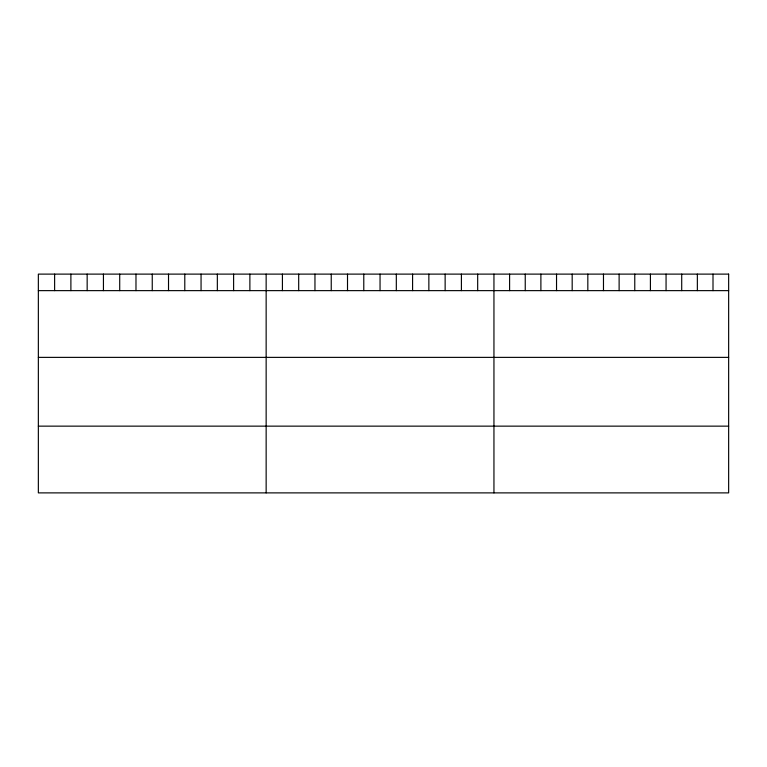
<?xml version="1.0" encoding="UTF-8"?>
<svg xmlns="http://www.w3.org/2000/svg" width="767" height="767" viewBox="0 0 767 767"><rect width="100%" height="100%" fill="white"/><g stroke="black" fill="none" stroke-linecap="round" stroke-linejoin="round"><path stroke-width="1.15" d="M38.35 290.635L728.65 290.635M38.35 357.374L728.65 357.374M38.35 426.145L728.65 426.145M713.003 274.116L713.003 290.635M697.356 274.116L697.356 290.635M681.71 274.116L681.71 290.635M666.063 274.116L666.063 290.635M650.416 274.116L650.416 290.635M634.769 274.116L634.769 290.635M619.122 274.116L619.122 290.635M603.476 274.116L603.476 290.635M587.829 274.116L587.829 290.635M572.182 274.116L572.182 290.635M556.535 274.116L556.535 290.635M540.888 274.116L540.888 290.635M525.242 274.116L525.242 290.635M509.595 274.116L509.595 290.635M493.948 274.116L493.948 492.884M477.678 274.116L477.678 290.635M461.408 274.116L461.408 290.635M445.138 274.116L445.138 290.635M428.858 274.116L428.858 290.635M412.588 274.116L412.588 290.635M396.318 274.116L396.318 290.635M380.048 274.116L380.048 290.635M363.779 274.116L363.779 290.635M347.509 274.116L347.509 290.635M331.239 274.116L331.239 290.635M314.959 274.116L314.959 290.635M298.689 274.116L298.689 290.635M282.419 274.116L282.419 290.635M266.149 274.116L266.149 492.884M249.879 274.116L249.879 290.635M233.609 274.116L233.609 290.635M217.339 274.116L217.339 290.635M201.059 274.116L201.059 290.635M184.789 274.116L184.789 290.635M168.519 274.116L168.519 290.635M152.25 274.116L152.25 290.635M135.98 274.116L135.98 290.635M119.71 274.116L119.71 290.635M103.44 274.116L103.44 290.635M87.16 274.116L87.16 290.635M70.89 274.116L70.89 290.635M54.62 274.116L54.62 290.635M728.65 274.116L38.35 274.116L38.35 492.884L728.65 492.884L728.65 274.116"/></g></svg>
